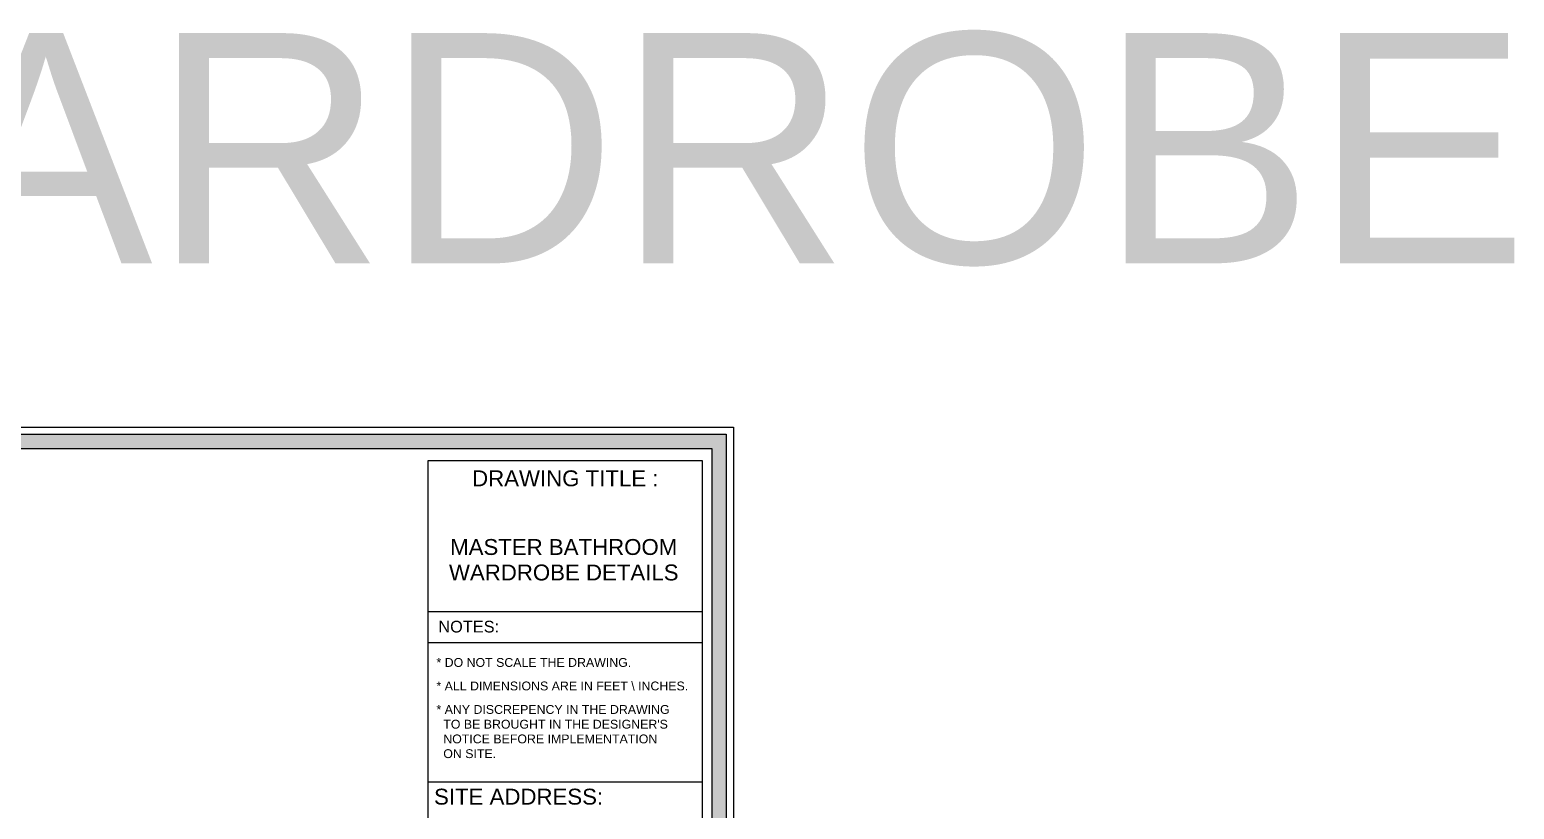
# Model space of a CAD drawing. Header units: millimetres. Extents: x 56222 to 3066687, y -650199 to -121287.
# Drawn here: x 138385.9 to 138703.1, y -182807.3 to -182640.8 of the extents above; entities that cross this region are included whole.
import ezdxf
from ezdxf.enums import TextEntityAlignment as Align

# ---------------------------------------------------------------- set-up
doc = ezdxf.new("R2010")
doc.units = ezdxf.units.MM
doc.header["$MEASUREMENT"] = 0
doc.linetypes.add('DASHED', pattern=[0.75, 0.5, -0.25])
doc.linetypes.add('DASHEDX2', pattern=[1.5, 1, -0.5])
for name, color, linetype, lineweight in [('Dimension', 10, 'DASHEDX2', 20), ('furniture dimensions', 1, 'DASHED', 0), ('NAME PLATE', 7, 'Continuous', 25)]:
    doc.layers.add(name, color=color, linetype=linetype, lineweight=lineweight)
doc.styles.add('Arial', font='arial.ttf')
doc.styles.get("Standard").update_dxf_attribs({"font": 'arial.ttf', "height": 6})

msp = doc.modelspace()

# ---------------------------------------------------------------- hatches: boundary and pattern name
at = {"layer": 'Dimension', "linetype": 'Continuous', "true_color": 0xd39e00}
h = msp.add_hatch(color=42, dxfattribs=at)
h.paths.add_polyline_path([(138098.866, -182727.185), (138098.866, -183033.951), (138534.69, -183033.951), (138534.69, -182727.185)])
h.paths.add_polyline_path([(138101.925, -182730.244), (138531.631, -182730.244), (138531.631, -183030.893), (138101.925, -183030.893)], flags=16)

# ---------------------------------------------------------------- linework, layer by layer
at = {"layer": 'Dimension', "color": 42, "linetype": 'Continuous', "true_color": 0xd39e00}
for p, q in [((138529.561, -182765.12), (138470.999, -182765.12)), ((138529.561, -182771.718), (138470.999, -182771.718)), ((138529.561, -182801.481), (138470.999, -182801.481))]:
    msp.add_line(p, q, dxfattribs=at)
for points in [[(138097.336, -182725.656), (138536.219, -182725.656), (138536.219, -183035.481), (138097.336, -183035.481)], [(138098.866, -182727.185), (138534.69, -182727.185), (138534.69, -183033.951), (138098.866, -183033.951)], [(138101.925, -182730.244), (138531.631, -182730.244), (138531.631, -183030.893), (138101.925, -183030.893)]]:
    msp.add_lwpolyline(points, close=True, dxfattribs=at)
at = {"layer": 'Dimension', "color": 42, "linetype": 'ByBlock', "true_color": 0xd39e00}
msp.add_lwpolyline([(138470.999, -183028.375), (138470.999, -182732.761), (138529.561, -182732.761), (138529.561, -183028.375)], close=True, dxfattribs=at)

# ---------------------------------------------------------------- texts
at = {"layer": 'furniture dimensions', "lineweight": 0}
msp.add_text('MASTER 1 WARDROBE', height=49.17075, dxfattribs=at).set_placement((137938.964, -182690.662))
at = {"layer": 'NAME PLATE', "style": 'Arial'}
for s, height, p in [('DRAWING TITLE : ', 3.39743, (138500.974, -182738.293)), ('MASTER BATHROOM', 3.39743, (138499.972, -182752.963)), ('WARDROBE DETAILS', 3.39743, (138499.987, -182758.406)), ('NOTES:', 2.4963, (138479.686, -182769.521)), ('SITE ADDRESS:', 3.39743, (138490.339, -182806.295))]:
    msp.add_text(s, height=height, dxfattribs=at).set_placement(p, align=Align.CENTER)
at = {"layer": 'NAME PLATE', "char_height": 1.88801, "width": 72.94359, "attachment_point": 1, "style": 'Arial'}
for s, insert in [('* DO NOT SCALE THE DRAWING.', (138472.787, -182774.985)), ('* ALL DIMENSIONS ARE IN FEET \\\\ INCHES.', (138472.787, -182780.005)), ("* ANY DISCREPENCY IN THE DRAWING \\P  TO BE BROUGHT IN THE DESIGNER'S\\P  NOTICE BEFORE IMPLEMENTATION \\P  ON SITE.", (138472.787, -182785.026))]:
    msp.add_mtext(s, dxfattribs=dict(at, insert=insert))

doc.saveas('drawing.dxf')
